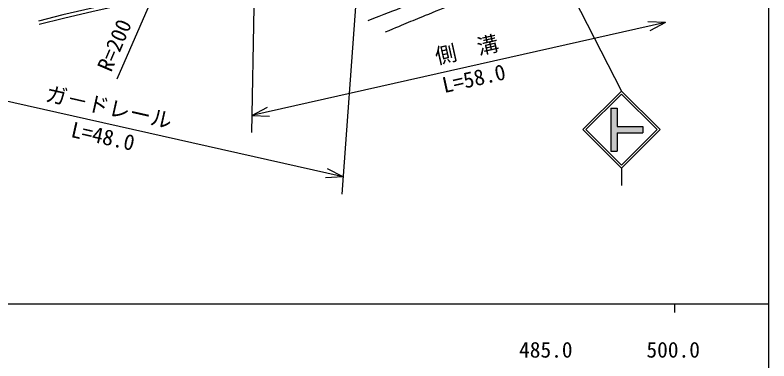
# Model space of a CAD drawing. Units: millimetres at full size, sheet at 1:1000; details may follow other scales. Extents: x 40000 to 680000, y 20000 to 380000.
# Drawn here: x 491156 to 579000, y 198357 to 238678 of the extents above; entities that cross this region are included whole.
import ezdxf
from ezdxf.enums import TextEntityAlignment as Align

# ---------------------------------------------------------------- set-up
doc = ezdxf.new("R2010")
doc.units = ezdxf.units.MM
doc.header["$LTSCALE"] = 1000
for name, color, linetype, lineweight in [('M-BGD', 7, 'Continuous', 25), ('M-STR-STRC', 7, 'Continuous', 25), ('M-TTL-BAND', 7, 'Continuous', 25)]:
    doc.layers.add(name, color=color, linetype=linetype, lineweight=lineweight)
doc.styles.add('ＭＳ ゴシック', font='')
doc.styles.get('ＭＳ ゴシック').set_extended_font_data('MS Gothic')

msp = doc.modelspace()

# ---------------------------------------------------------------- hatches: boundary and pattern name
at = {"layer": 'M-STR-STRC'}
msp.add_hatch(color=256, dxfattribs=at).paths.add_polyline_path([(560575, 227823), (561325, 227823), (561325, 225698), (564325, 225698), (564325, 224948), (561325, 224948), (561325, 222823), (560575, 222823)])

# ---------------------------------------------------------------- linework, layer by layer
at = {"layer": 'M-BGD'}
for p, q in [((522463, 275551), (502996, 231194)), ((531105, 243750), (529243, 217810)), ((518972, 239609), (518703, 224972)), ((566947, 237802), (518740, 226972)), ((566947, 237802), (564878, 237890)), ((566947, 237802), (565114, 236838)), ((529386, 219805), (473854, 232300)), ((518740, 226972), (520573, 227936)), ((518740, 226972), (520809, 226884)), ((529386, 219805), (527553, 220770)), ((529386, 219805), (527317, 219718))]:
    msp.add_line(p, q, dxfattribs=at)
for points in [[(512785, 243740), (511547, 242975), (510025, 242188), (508627, 241629), (506349, 240905), (503702, 240267), (500158, 239481), (496723, 238686), (493877, 237957)], [(513093, 243460), (511744, 242627), (510191, 241824), (508762, 241253), (506457, 240520), (503792, 239877), (500246, 239091), (496817, 238297), (493976, 237570)]]:
    msp.add_lwpolyline(points, dxfattribs=at)
for points, knots in [([(566832, 251711), (563447, 250395), (562600, 250065), (559887, 249012), (557263, 247994), (555783, 247451), (553168, 246409), (548023, 244359), (545179, 243117), (540034, 241069), (537003, 239863), (536044, 239482), (532264, 238006)], [0, 0, 0, 0, 1, 1, 1, 2, 2, 2, 3, 3, 3, 4, 4, 4, 4]), ([(566850, 249530), (565585, 249071), (565257, 248949), (564242, 248561), (562828, 248022), (562049, 247687), (560644, 247126), (556604, 245512), (554354, 244577), (550303, 242991), (548511, 242290), (547486, 241954), (545690, 241261), (543194, 240298), (541791, 239769), (539312, 238761), (537344, 237961), (536715, 237699), (534290, 236670)], [0, 0, 0, 0, 1, 1, 1, 2, 2, 2, 3, 3, 3, 4, 4, 4, 5, 5, 5, 6, 6, 6, 6])]:
    msp.add_open_spline(points, degree=3, knots=knots, dxfattribs=at)
at = {"layer": 'M-STR-STRC'}
for p, q in [((548170, 256382), (561825, 229823)), ((557325, 225323), (561825, 229823)), ((557679, 225324), (561825, 229470)), ((566325, 225323), (561825, 229823)), ((565972, 225323), (561825, 229470)), ((560575, 227823), (560575, 222823)), ((560575, 227823), (561325, 227823)), ((561325, 227823), (561325, 225698)), ((557326, 225323), (561825, 220823)), ((557679, 225324), (561825, 221177)), ((561325, 225698), (564325, 225698)), ((561325, 224948), (564325, 224948)), ((561325, 224948), (561325, 222823)), ((561825, 220823), (566325, 225323)), ((561825, 221177), (565972, 225323)), ((564325, 225698), (564325, 224948)), ((560575, 222823), (561325, 222823)), ((561826, 220823), (561826, 218823))]:
    msp.add_line(p, q, dxfattribs=at)
at = {"layer": 'M-TTL-BAND'}
for p, q in [((579000, 20000), (579000, 370000)), ((40000, 205000), (579000, 205000)), ((568000, 205000), (568000, 204000))]:
    msp.add_line(p, q, dxfattribs=at)

# ---------------------------------------------------------------- texts
at = {"layer": 'M-BGD', "style": 'ＭＳ ゴシック'}
msp.add_text('R=200', height=1833, rotation=66.892, dxfattribs=at).set_placement((502861, 231720), align=Align.BOTTOM_LEFT)
for s, rotation, p in [('側\u3000溝', 12.662, (544108, 233218)), ('L=58.0', 12.662, (544937, 229860)), ('ガ－ドレール', 347.319, (501772, 226512)), ('L=48.0', 347.319, (501084, 223123))]:
    msp.add_text(s, height=1833, rotation=rotation, dxfattribs=at).set_placement(p, align=Align.BOTTOM_CENTER)
at = {"layer": 'M-TTL-BAND', "style": 'ＭＳ ゴシック'}
for s, p in [('485.0', (553000, 198195)), ('500.0', (567844, 198195))]:
    msp.add_text(s, height=1833, dxfattribs=at).set_placement(p, align=Align.BOTTOM_CENTER)

doc.saveas('drawing.dxf')
